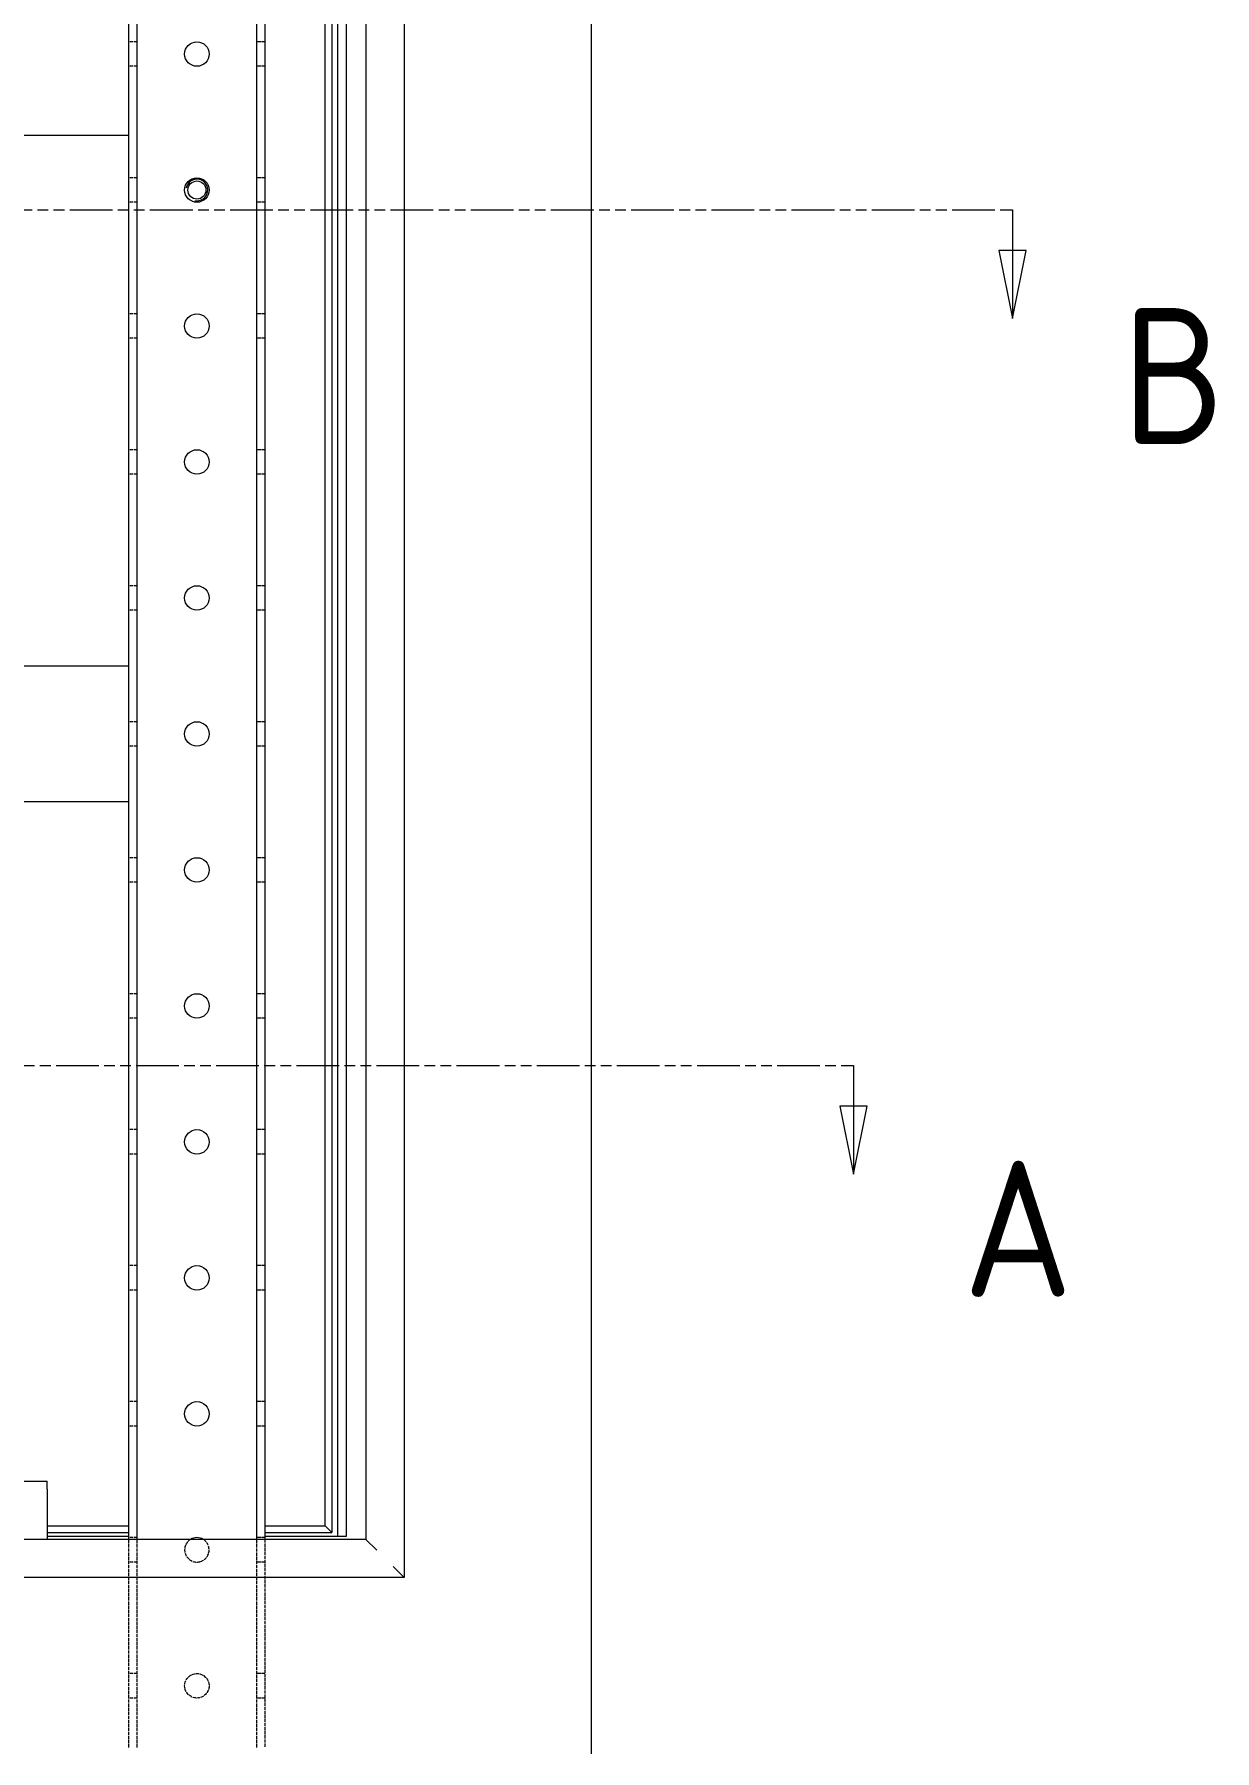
# Model space of a CAD drawing. Header units: millimetres. Extents: x 0 to 5940, y 0 to 4200.
# Drawn here: x 2389 to 2823, y 872 to 1503 of the extents above; entities that cross this region are included whole.
import ezdxf

# ---------------------------------------------------------------- set-up
doc = ezdxf.new("R2010")
doc.units = ezdxf.units.MM
doc.header["$LTSCALE"] = 10
for name, pattern in [('CHAIN', [0.3543, 0.2362, -0.0295, 0.0591, -0.0295]), ('DASHED', [0.2067, 0.1654, -0.0413]), ('DOUBLE_DASH_CHAIN', [1.2403, 0.6614, -0.0827, 0.1654, -0.0827, 0.1654, -0.0827])]:
    doc.linetypes.add(name, pattern=pattern)
for name, color, linetype, lineweight, true_color in [('가려진 것(ISO)', 2, 'DASHED', 5, 0xffff00), ('가시적인 것(ISO)', 3, 'Continuous', 5, 0x00ff00), ('가시적인 좁은 것(ISO)', 3, 'Continuous', 5, 0x00ff00)]:
    doc.layers.add(name, color=color, linetype=linetype, lineweight=lineweight, true_color=true_color)
doc.layers.add('단면선(ISO)', color=7, linetype='CHAIN', lineweight=5)
doc.styles.add('부품번호텍스트_PSTEK_POSCO', font='isocp.shx')

# ---------------------------------------------------------------- blocks, each defined once
blk = doc.blocks.new('2dTransSection0')
at = {"layer": '단면선(ISO)', "linetype": 'DOUBLE_DASH_CHAIN', "ltscale": 0.237478}
blk.add_line((171.913, 112.38), (268.978, 112.38), dxfattribs=at)
at = {"layer": '단면선(ISO)', "linetype": 'Continuous'}
for p, q in [((171.913, 112.38), (172.073, 112.38)), ((171.913, 112.38), (171.913, 110.88)), ((268.818, 112.38), (268.978, 112.38)), ((268.978, 112.38), (268.978, 110.88)), ((171.413, 110.88), (171.913, 108.38)), ((172.413, 110.88), (171.413, 110.88)), ((171.913, 110.88), (171.913, 108.38)), ((171.913, 108.38), (172.413, 110.88)), ((268.478, 110.88), (268.978, 108.38)), ((269.478, 110.88), (268.478, 110.88)), ((268.978, 110.88), (268.978, 108.38)), ((268.978, 108.38), (269.478, 110.88))]:
    blk.add_line(p, q, dxfattribs=at)
at = {"layer": '단면선(ISO)', "linetype": 'Continuous', "flags": 128}
for points in [[(171.413, 110.88), (171.913, 108.38), (172.413, 110.88), (171.413, 110.88)], [(268.478, 110.88), (268.978, 108.38), (269.478, 110.88), (268.478, 110.88)]]:
    blk.add_lwpolyline(points, dxfattribs=at)
at = {"layer": '단면선(ISO)'}
for points in [[(171.413, 110.88), (171.913, 108.38), (172.413, 110.88), (171.413, 110.88)], [(268.478, 110.88), (268.978, 108.38), (269.478, 110.88), (268.478, 110.88)]]:
    blk.add_solid(points, dxfattribs=at)
at = {"layer": '단면선(ISO)', "char_height": 5, "attachment_point": 7, "style": '부품번호텍스트_PSTEK_POSCO'}
for insert in [(163.937, 103.868), (273.002, 103.868)]:
    blk.add_mtext('A', dxfattribs=dict(at, insert=insert))
blk = doc.blocks.new('2dTransSection1')
at = {"layer": '단면선(ISO)', "linetype": 'DOUBLE_DASH_CHAIN', "ltscale": 0.237738}
blk.add_line((163.496, 143.84), (274.82, 143.84), dxfattribs=at)
at = {"layer": '단면선(ISO)', "linetype": 'Continuous'}
for p, q in [((163.496, 143.84), (163.656, 143.84)), ((163.496, 143.84), (163.496, 142.34)), ((274.66, 143.84), (274.82, 143.84)), ((274.82, 143.84), (274.82, 142.34)), ((162.996, 142.34), (163.496, 139.84)), ((163.996, 142.34), (162.996, 142.34)), ((163.496, 142.34), (163.496, 139.84)), ((163.496, 139.84), (163.996, 142.34)), ((274.32, 142.34), (274.82, 139.84)), ((275.32, 142.34), (274.32, 142.34)), ((274.82, 142.34), (274.82, 139.84)), ((274.82, 139.84), (275.32, 142.34))]:
    blk.add_line(p, q, dxfattribs=at)
at = {"layer": '단면선(ISO)', "linetype": 'Continuous', "flags": 128}
for points in [[(162.996, 142.34), (163.496, 139.84), (163.996, 142.34), (162.996, 142.34)], [(274.32, 142.34), (274.82, 139.84), (275.32, 142.34), (274.32, 142.34)]]:
    blk.add_lwpolyline(points, dxfattribs=at)
at = {"layer": '단면선(ISO)'}
for points in [[(162.996, 142.34), (163.496, 139.84), (163.996, 142.34), (162.996, 142.34)], [(274.32, 142.34), (274.82, 139.84), (275.32, 142.34), (274.32, 142.34)]]:
    blk.add_solid(points, dxfattribs=at)
at = {"layer": '단면선(ISO)', "char_height": 5, "attachment_point": 7, "style": '부품번호텍스트_PSTEK_POSCO'}
for insert in [(156.07, 135.233), (278.84, 135.233)]:
    blk.add_mtext('B', dxfattribs=dict(at, insert=insert))

msp = doc.modelspace()

# ---------------------------------------------------------------- linework, layer by layer
at = {"layer": '가려진 것(ISO)', "ltscale": 0.725689}
for p, q in [((2426.362, 1500.188), (2423.362, 1500.188)), ((2473.362, 1500.188), (2470.362, 1500.188)), ((2426.362, 1491.188), (2423.362, 1491.188)), ((2473.362, 1491.188), (2470.362, 1491.188)), ((2426.362, 1450.188), (2423.362, 1450.188)), ((2473.362, 1450.188), (2470.362, 1450.188)), ((2426.362, 1441.188), (2423.362, 1441.188)), ((2473.362, 1441.188), (2470.362, 1441.188)), ((2426.362, 1400.188), (2423.362, 1400.188)), ((2473.362, 1400.188), (2470.362, 1400.188)), ((2426.362, 1391.188), (2423.362, 1391.188)), ((2473.362, 1391.188), (2470.362, 1391.188)), ((2426.362, 1350.188), (2423.362, 1350.188)), ((2473.362, 1350.188), (2470.362, 1350.188)), ((2426.362, 1341.188), (2423.362, 1341.188)), ((2473.362, 1341.188), (2470.362, 1341.188)), ((2426.362, 1300.188), (2423.362, 1300.188)), ((2473.362, 1300.188), (2470.362, 1300.188)), ((2426.362, 1291.188), (2423.362, 1291.188)), ((2473.362, 1291.188), (2470.362, 1291.188)), ((2426.362, 1250.188), (2423.362, 1250.188)), ((2473.362, 1250.188), (2470.362, 1250.188)), ((2426.362, 1241.188), (2423.362, 1241.188)), ((2473.362, 1241.188), (2470.362, 1241.188)), ((2426.362, 1200.188), (2423.362, 1200.188)), ((2473.362, 1200.188), (2470.362, 1200.188)), ((2426.362, 1191.188), (2423.362, 1191.188)), ((2473.362, 1191.188), (2470.362, 1191.188)), ((2426.362, 1150.188), (2423.362, 1150.188)), ((2473.362, 1150.188), (2470.362, 1150.188)), ((2426.362, 1141.188), (2423.362, 1141.188)), ((2473.362, 1141.188), (2470.362, 1141.188)), ((2426.362, 1100.188), (2423.362, 1100.188)), ((2473.362, 1100.188), (2470.362, 1100.188)), ((2426.362, 1091.188), (2423.362, 1091.188)), ((2473.362, 1091.188), (2470.362, 1091.188)), ((2426.362, 1050.188), (2423.362, 1050.188)), ((2473.362, 1050.188), (2470.362, 1050.188)), ((2426.362, 1041.188), (2423.362, 1041.188)), ((2473.362, 1041.188), (2470.362, 1041.188)), ((2426.362, 1000.188), (2423.362, 1000.188)), ((2473.362, 1000.188), (2470.362, 1000.188)), ((2426.362, 991.188), (2423.362, 991.188)), ((2473.362, 991.188), (2470.362, 991.188)), ((2426.362, 950.188), (2423.362, 950.188)), ((2473.362, 950.188), (2470.362, 950.188)), ((2426.362, 941.188), (2423.362, 941.188)), ((2473.362, 941.188), (2470.362, 941.188)), ((2426.362, 900.188), (2423.362, 900.188)), ((2473.362, 900.188), (2470.362, 900.188)), ((2426.362, 891.188), (2423.362, 891.188)), ((2473.362, 891.188), (2470.362, 891.188))]:
    msp.add_line(p, q, dxfattribs=at)
at = {"layer": '가려진 것(ISO)', "ltscale": 0.726164}
for p, q in [((2423.362, 872.988), (2423.362, 949.538)), ((2426.362, 872.988), (2426.362, 949.538)), ((2470.362, 872.988), (2470.362, 949.538)), ((2473.362, 949.538), (2473.362, 872.988))]:
    msp.add_line(p, q, dxfattribs=at)
at = {"layer": '가려진 것(ISO)', "ltscale": 0.719943}
msp.add_circle((2448.362, 895.688), 4.5, dxfattribs=at)
at = {"layer": '가려진 것(ISO)', "ltscale": 0.706845}
msp.add_arc((2448.362, 945.688), 4.5, 121.178836, 58.821164, dxfattribs=at)
at = {"layer": '가시적인 것(ISO)'}
for p, q in [((2593.362, 2370.688), (2593.362, 870.688)), ((2524.512, 2301.838), (2524.512, 935.538)), ((2423.362, 949.538), (2423.362, 2287.838)), ((2426.362, 949.538), (2426.362, 2287.838)), ((2470.362, 949.538), (2470.362, 2287.838)), ((2473.362, 2287.838), (2473.362, 949.538)), ((2510.512, 2287.838), (2510.512, 949.538)), ((2495.512, 954.538), (2495.512, 1732.188)), ((2498.012, 1732.188), (2498.012, 952.038)), ((2500.012, 1732.188), (2500.012, 950.688)), ((2503.362, 950.688), (2503.362, 1732.188)), ((2423.362, 1465.688), (1923.362, 1465.688)), ((1923.362, 1270.688), (2423.362, 1270.688)), ((2423.362, 1220.688), (1923.362, 1220.688)), ((2289.712, 970.988), (2393.362, 970.988)), ((2393.362, 967.988), (2393.362, 970.988)), ((2393.362, 967.988), (2393.362, 949.538)), ((2393.362, 954.538), (2423.362, 954.538)), ((2473.362, 954.538), (2495.512, 954.538)), ((2498.012, 952.038), (2495.512, 954.538)), ((2510.512, 949.538), (1872.212, 949.538)), ((2393.362, 952.038), (2423.362, 952.038)), ((2393.362, 950.688), (2423.362, 950.688)), ((2473.362, 952.038), (2498.012, 952.038)), ((2473.362, 950.688), (2503.362, 950.688)), ((2510.512, 949.538), (2514.512, 945.538)), ((2524.512, 935.538), (1858.212, 935.538)), ((2520.512, 939.538), (2524.512, 935.538))]:
    msp.add_line(p, q, dxfattribs=at)
for centre, radius in [((2448.362, 1495.688), 4.5), ((2448.362, 1445.688), 4.5), ((2448.362, 1445.688), 3.324), ((2448.362, 1395.688), 4.5), ((2448.362, 1345.688), 4.5), ((2448.362, 1295.688), 4.5), ((2448.362, 1245.688), 4.5), ((2448.362, 1195.688), 4.5), ((2448.362, 1145.688), 4.5), ((2448.362, 1095.688), 4.5), ((2448.362, 1045.688), 4.5), ((2448.362, 995.688), 4.5)]:
    msp.add_circle(centre, radius, dxfattribs=at)
msp.add_arc((2448.362, 945.688), 4.5, 58.821164, 121.178836, dxfattribs=at)
at = {"layer": '가시적인 좁은 것(ISO)'}
msp.add_arc((2448.362, 1445.688), 4, 260, 170, dxfattribs=at)

# ---------------------------------------------------------------- block references
at = {"layer": '단면선(ISO)', "xscale": 10, "yscale": 10, "zscale": 10}
for name in ['2dTransSection1', '2dTransSection0']:
    msp.add_blockref(name, (0, 0), dxfattribs=at)

doc.saveas('drawing.dxf')
